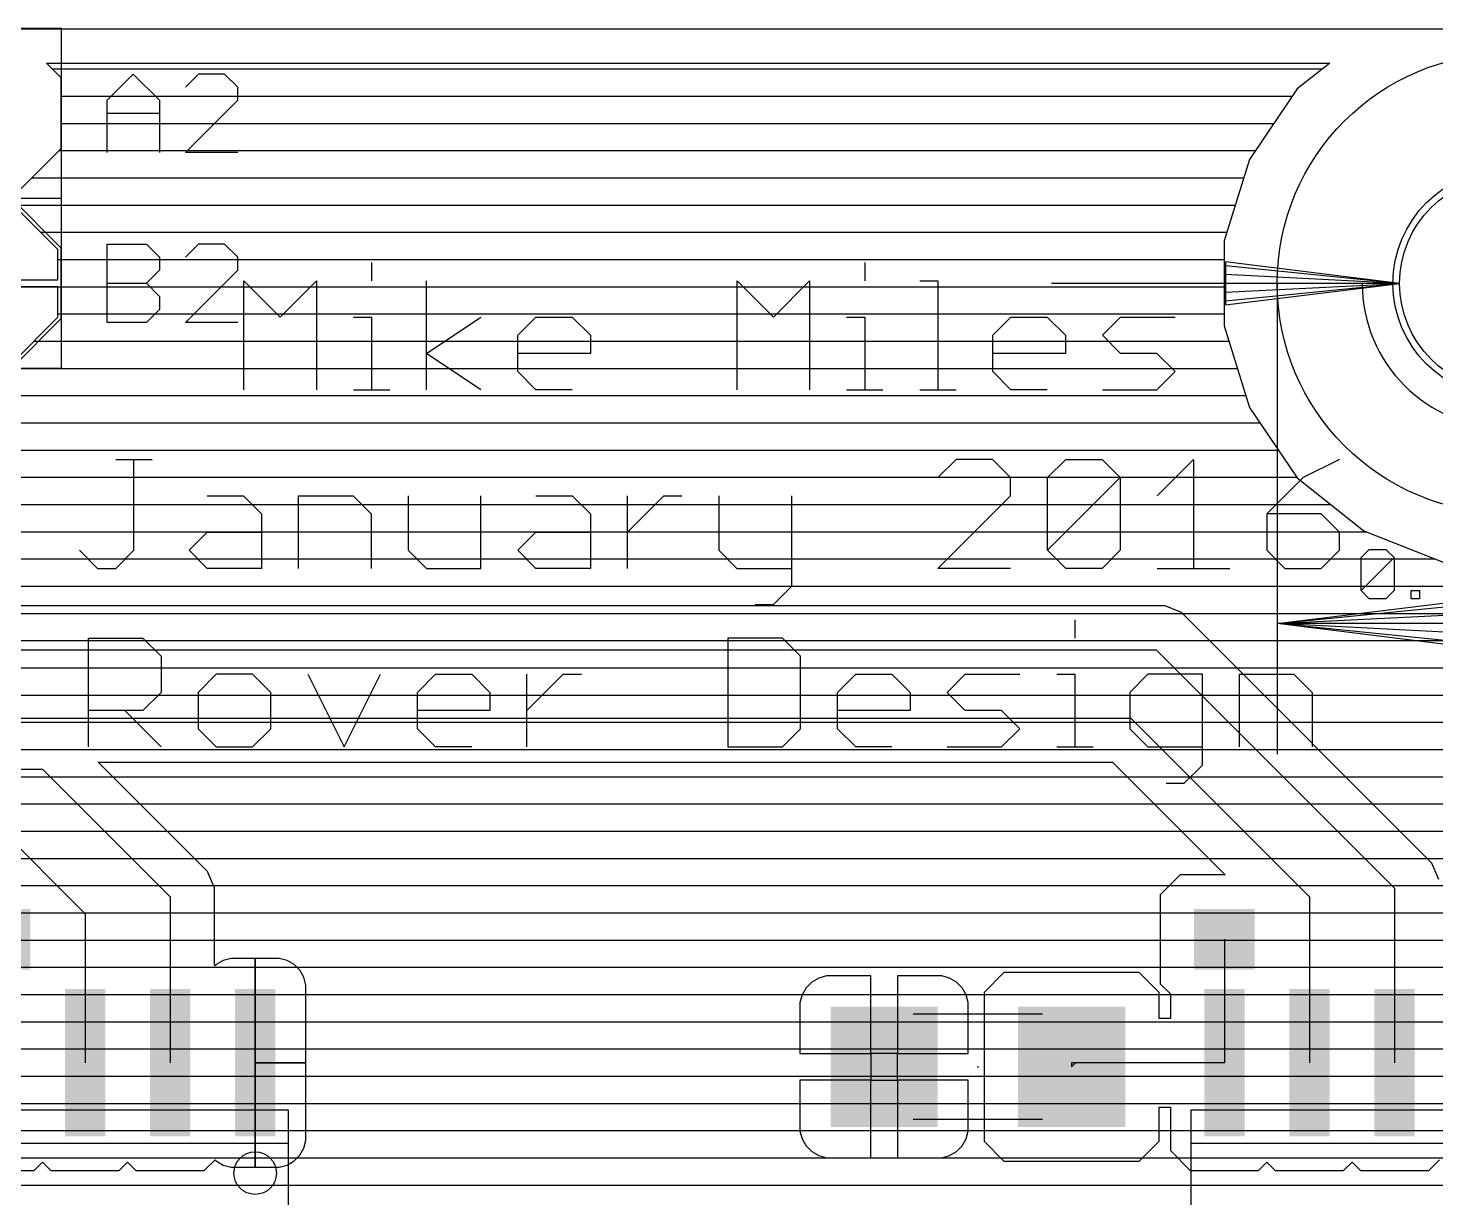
# Model space of a CAD drawing. Extents: x -0.28 to 5.55, y -0.74 to 2.72.
# Drawn here: x 2.381 to 3.208, y 1.512 to 2.2 of the extents above; entities that cross this region are included whole.
import ezdxf

# ---------------------------------------------------------------- set-up
doc = ezdxf.new("R2010")
doc.units = 0
for name, color, linetype in [('1', 22, 'CONTINUOUS'), ('16', 175, 'CONTINUOUS'), ('18', 82, 'CONTINUOUS'), ('20', 2, 'CONTINUOUS'), ('21', 253, 'CONTINUOUS'), ('23', 7, 'CONTINUOUS'), ('47', 253, 'CONTINUOUS'), ('51', 253, 'CONTINUOUS')]:
    doc.layers.add(name, color=color, linetype=linetype)

# ---------------------------------------------------------------- blocks, each defined once
blk = doc.blocks.new('RECT')
blk.add_solid([(-0.5, -0.5), (0.5, -0.5), (-0.5, 0.5), (0.5, 0.5)])
blk = doc.blocks.new('SQUAREV')
blk.add_solid([(-0.5, -0.5), (0.5, -0.5), (-0.5, 0.5), (0.5, 0.5)])

msp = doc.modelspace()

# ---------------------------------------------------------------- linework, layer by layer
at = {"layer": '1'}
for p, q in [((2.4, 2.170711), (2.391202, 2.179508)), ((2.391202, 2.179508), (3.145956, 2.179508)), ((3.145956, 2.179508), (3.126847, 2.164269)), ((2.39471, 2.176), (3.141558, 2.176)), ((2.4, 2.129289), (2.4, 2.170711)), ((3.126847, 2.164269), (3.098637, 2.122892)), ((3.126847, 2.164269), (3.126847, 2.164269)), ((3.126847, 2.164269), (3.126847, 2.164269)), ((2.4, 2.16), (3.123937, 2.16)), ((2.4, 2.144), (3.113028, 2.144)), ((2.370711, 2.1), (2.4, 2.129289)), ((2.398711, 2.128), (3.102119, 2.128)), ((3.098637, 2.122892), (3.083876, 2.075039)), ((3.098637, 2.122892), (3.098637, 2.122892)), ((2.382711, 2.112), (3.095277, 2.112)), ((2.398, 2.069882), (2.369882, 2.098)), ((2.371882, 2.096), (3.090342, 2.096)), ((2.387882, 2.08), (3.085407, 2.08)), ((2.398, 2.052), (2.398, 2.069882)), ((3.083876, 2.075039), (3.083876, 2.024961)), ((2.398, 2.064), (3.083876, 2.064)), ((2.352001, 2.052), (2.398, 2.052)), ((2.398, 2.048), (2.352001, 2.048)), ((2.352001, 2.048), (3.083876, 2.048)), ((2.398, 2.030118), (2.398, 2.048)), ((2.369882, 2.002), (2.398, 2.030118)), ((2.398, 2.032), (3.083876, 2.032)), ((3.083876, 2.024961), (3.098637, 1.977108)), ((2.383882, 2.016), (3.08664, 2.016)), ((2.270711, 2), (3.091576, 2)), ((2.126, 1.984), (3.096511, 1.984)), ((3.098637, 1.977108), (3.098637, 1.977107)), ((3.098637, 1.977107), (3.126847, 1.935731)), ((2.126, 1.968), (3.104846, 1.968)), ((2.126, 1.952), (3.115755, 1.952)), ((2.126, 1.936), (3.126664, 1.936)), ((3.126847, 1.935731), (3.126847, 1.935731)), ((3.126847, 1.935731), (3.126847, 1.935731)), ((3.126847, 1.935731), (3.166, 1.904508)), ((2.126, 1.92), (3.146573, 1.92)), ((2.126, 1.904), (3.167294, 1.904)), ((3.166, 1.904508), (3.166, 1.904508)), ((3.166, 1.904508), (3.212616, 1.886212)), ((2.137269, 1.888), (3.208061, 1.888)), ((2.153269, 1.872), (3.828, 1.872)), ((3.049172, 1.8605), (2.164769, 1.8605)), ((3.058728, 1.856542), (3.049172, 1.8605)), ((3.066042, 1.849228), (3.058728, 1.856542)), ((3.059269, 1.856), (3.828, 1.856)), ((3.206042, 1.709228), (3.066042, 1.849228)), ((3.075269, 1.84), (3.828, 1.84)), ((3.044, 1.8345), (2.154, 1.8345)), ((3.184, 1.6945), (3.044, 1.8345)), ((3.091269, 1.824), (3.828, 1.824)), ((3.107269, 1.808), (3.828, 1.808)), ((2.049, 1.7945), (3.029, 1.7945)), ((3.029, 1.7945), (3.134, 1.6895)), ((3.123269, 1.792), (3.828, 1.792)), ((3.139269, 1.776), (3.828, 1.776)), ((2.009, 1.7645), (2.389, 1.7645)), ((2.464, 1.6895), (2.389, 1.7645)), ((2.478728, 1.711542), (2.421769, 1.7685)), ((2.421769, 1.7685), (3.01823, 1.7685)), ((3.01823, 1.7685), (3.084388, 1.702342)), ((2.430269, 1.76), (3.02673, 1.76)), ((3.155269, 1.76), (3.828, 1.76)), ((2.354, 1.7395), (2.414, 1.6795)), ((2.446269, 1.744), (3.04273, 1.744)), ((3.171269, 1.744), (3.828, 1.744)), ((2.462269, 1.728), (3.05873, 1.728)), ((3.187269, 1.728), (3.828, 1.728)), ((2.478269, 1.712), (3.07473, 1.712)), ((2.486042, 1.704228), (2.478728, 1.711542)), ((3.203269, 1.712), (3.828, 1.712)), ((3.21, 1.699672), (3.206042, 1.709228)), ((2.49, 1.694672), (2.486042, 1.704228)), ((3.057873, 1.702342), (3.046157, 1.690627)), ((3.084388, 1.702342), (3.057873, 1.702342)), ((2.464, 1.6895), (2.464, 1.591862)), ((2.48945, 1.696), (3.051531, 1.696)), ((2.49, 1.649265), (2.49, 1.694672)), ((3.046157, 1.690627), (3.046157, 1.638373)), ((3.134, 1.6895), (3.134, 1.591862)), ((3.184, 1.6945), (3.184, 1.591862)), ((2.414, 1.6795), (2.414, 1.591862)), ((2.49, 1.68), (3.046157, 1.68)), ((2.49, 1.664), (3.046157, 1.664)), ((3.084, 1.6645), (3.084, 1.591862)), ((2.490414, 1.64885), (2.49, 1.649265)), ((2.491137, 1.649573), (2.490414, 1.64885)), ((2.495241, 1.651943), (2.491137, 1.649573)), ((2.499819, 1.653169), (2.495241, 1.651943)), ((2.513999, 1.653169), (2.499819, 1.653169)), ((2.513999, 1.591863), (2.513999, 1.653169)), ((2.513999, 1.648), (2.514, 1.648)), ((2.528181, 1.653169), (2.514, 1.653169)), ((2.514, 1.653169), (2.514, 1.591863)), ((2.532759, 1.651943), (2.528181, 1.653169)), ((2.536863, 1.649573), (2.532759, 1.651943)), ((2.540215, 1.646221), (2.536863, 1.649573)), ((2.538436, 1.648), (3.046157, 1.648)), ((2.542584, 1.642117), (2.540215, 1.646221)), ((2.543811, 1.637539), (2.542584, 1.642117)), ((2.841334, 1.639337), (2.837982, 1.635985)), ((2.845438, 1.641706), (2.841334, 1.639337)), ((2.850016, 1.642933), (2.845438, 1.641706)), ((2.876134, 1.642933), (2.850016, 1.642933)), ((2.876134, 1.597249), (2.876134, 1.642933)), ((2.917748, 1.642933), (2.89163, 1.642933)), ((2.89163, 1.642933), (2.89163, 1.597249)), ((2.922326, 1.641706), (2.917748, 1.642933)), ((2.92643, 1.639337), (2.922326, 1.641706)), ((2.929781, 1.635985), (2.92643, 1.639337)), ((2.954338, 1.644933), (2.942622, 1.633217)), ((3.033898, 1.644933), (2.954338, 1.644933)), ((3.045614, 1.633217), (3.033898, 1.644933)), ((2.513999, 1.632), (2.514, 1.632)), ((2.543811, 1.591863), (2.543811, 1.637539)), ((2.543811, 1.632), (2.835681, 1.632)), ((2.835612, 1.631881), (2.834386, 1.627303)), ((2.837982, 1.635985), (2.835612, 1.631881)), ((2.876134, 1.632), (2.89163, 1.632)), ((2.932151, 1.631881), (2.929781, 1.635985)), ((2.932082, 1.632), (2.942622, 1.632)), ((2.933378, 1.627303), (2.932151, 1.631881)), ((2.942622, 1.633217), (2.942622, 1.545783)), ((3.045614, 1.617862), (3.045614, 1.633217)), ((3.045614, 1.632), (3.052189, 1.632)), ((3.046157, 1.638373), (3.052189, 1.632342)), ((3.052189, 1.632342), (3.052189, 1.617862)), ((2.834386, 1.627303), (2.834386, 1.597248)), ((2.933378, 1.597248), (2.933378, 1.627303)), ((2.513999, 1.616), (2.514, 1.616)), ((2.543811, 1.616), (2.834386, 1.616)), ((2.876134, 1.616), (2.89163, 1.616)), ((2.933378, 1.616), (2.942622, 1.616)), ((3.052189, 1.617862), (3.045614, 1.617862)), ((2.513999, 1.6), (2.514, 1.6)), ((2.543811, 1.6), (2.834386, 1.6)), ((2.876134, 1.6), (2.89163, 1.6)), ((2.933378, 1.6), (2.942622, 1.6)), ((2.514, 1.591863), (2.513999, 1.591863)), ((2.513999, 1.530555), (2.513999, 1.591861)), ((2.513999, 1.591861), (2.514, 1.591861)), ((2.514, 1.591861), (2.514, 1.530555)), ((2.514001, 1.591861), (2.514001, 1.591863)), ((2.514001, 1.591863), (2.543811, 1.591863)), ((2.543811, 1.591861), (2.514001, 1.591861)), ((2.543811, 1.546185), (2.543811, 1.591861)), ((2.834386, 1.597248), (2.876133, 1.597248)), ((2.876133, 1.597248), (2.876133, 1.581752)), ((2.89163, 1.597249), (2.876134, 1.597249)), ((2.891631, 1.581752), (2.891631, 1.597248)), ((2.891631, 1.597248), (2.933378, 1.597248)), ((2.996618, 1.592), (2.994118, 1.5895)), ((3.084, 1.591862), (2.994118, 1.591862)), ((2.994118, 1.591862), (2.994118, 1.5895)), ((2.513999, 1.584), (2.514, 1.584)), ((2.543811, 1.584), (2.876133, 1.584)), ((2.876133, 1.581752), (2.834386, 1.581752)), ((2.834386, 1.581752), (2.834386, 1.551697)), ((2.876134, 1.536067), (2.876134, 1.581751)), ((2.876134, 1.581751), (2.89163, 1.581751)), ((2.89163, 1.581751), (2.89163, 1.536067)), ((2.891631, 1.584), (2.942622, 1.584)), ((2.933378, 1.581752), (2.891631, 1.581752)), ((2.933378, 1.551697), (2.933378, 1.581752)), ((2.513999, 1.568), (2.514, 1.568)), ((2.543811, 1.568), (2.834386, 1.568)), ((2.876134, 1.568), (2.89163, 1.568)), ((2.933378, 1.568), (2.942622, 1.568)), ((3.045614, 1.545783), (3.045614, 1.565862)), ((3.045614, 1.565862), (3.052189, 1.565862)), ((3.052189, 1.565862), (3.052189, 1.540271)), ((2.513999, 1.552), (2.514, 1.552)), ((2.543811, 1.552), (2.834386, 1.552)), ((2.834386, 1.551697), (2.835612, 1.547119)), ((2.876134, 1.552), (2.89163, 1.552)), ((2.932151, 1.547119), (2.933378, 1.551697)), ((2.933378, 1.552), (2.942622, 1.552)), ((3.045614, 1.552), (3.052189, 1.552)), ((2.540215, 1.537503), (2.542584, 1.541607)), ((2.542584, 1.541607), (2.543811, 1.546185)), ((2.835612, 1.547119), (2.837982, 1.543015)), ((2.837982, 1.543015), (2.841334, 1.539663)), ((2.92643, 1.539663), (2.929781, 1.543015)), ((2.929781, 1.543015), (2.932151, 1.547119)), ((2.942622, 1.545783), (2.954338, 1.534067)), ((3.033898, 1.534067), (3.045614, 1.545783)), ((3.052189, 1.540271), (3.063905, 1.528555)), ((2.384095, 1.528555), (2.389, 1.53346)), ((2.389, 1.53346), (2.393905, 1.528555)), ((2.434095, 1.528555), (2.439, 1.53346)), ((2.439, 1.53346), (2.443905, 1.528555)), ((2.484095, 1.528555), (2.490414, 1.534874)), ((2.490414, 1.534874), (2.491137, 1.534151)), ((2.491137, 1.534151), (2.495241, 1.531782)), ((2.495241, 1.531782), (2.499819, 1.530555)), ((2.513999, 1.536), (2.514, 1.536)), ((2.528181, 1.530555), (2.532759, 1.531782)), ((2.532759, 1.531782), (2.536863, 1.534151)), ((2.536863, 1.534151), (2.540215, 1.537503)), ((2.538712, 1.536), (2.952405, 1.536)), ((2.841334, 1.539663), (2.845438, 1.537294)), ((2.845438, 1.537294), (2.850016, 1.536067)), ((2.850016, 1.536067), (2.876134, 1.536067)), ((2.89163, 1.536067), (2.917748, 1.536067)), ((2.917748, 1.536067), (2.922326, 1.537294)), ((2.922326, 1.537294), (2.92643, 1.539663)), ((2.954338, 1.534067), (3.033898, 1.534067)), ((3.035831, 1.536), (3.05646, 1.536)), ((3.104095, 1.528555), (3.109, 1.53346)), ((3.109, 1.53346), (3.113905, 1.528555)), ((3.154095, 1.528555), (3.159, 1.53346)), ((3.159, 1.53346), (3.163905, 1.528555)), ((3.204095, 1.528555), (3.210414, 1.534874)), ((2.343905, 1.528555), (2.384095, 1.528555)), ((2.393905, 1.528555), (2.434095, 1.528555)), ((2.443905, 1.528555), (2.484095, 1.528555)), ((2.499819, 1.530555), (2.513999, 1.530555)), ((2.514, 1.530555), (2.528181, 1.530555)), ((3.063905, 1.528555), (3.104095, 1.528555)), ((3.113905, 1.528555), (3.154095, 1.528555)), ((3.163905, 1.528555), (3.204095, 1.528555)), ((0.62, 1.52), (4.879213, 1.52))]:
    msp.add_line(p, q, dxfattribs=at)
at = {"layer": '16'}
for p, q in [((2.4, 2.170711), (2.391202, 2.179508)), ((2.391202, 2.179508), (3.145956, 2.179508)), ((3.145956, 2.179508), (3.126847, 2.164269)), ((2.39471, 2.176), (3.141558, 2.176)), ((2.4, 2.129289), (2.4, 2.170711)), ((3.126847, 2.164269), (3.098637, 2.122892)), ((3.126847, 2.164269), (3.126847, 2.164269)), ((2.4, 2.16), (3.123937, 2.16)), ((2.4, 2.144), (3.113028, 2.144)), ((2.370711, 2.1), (2.4, 2.129289)), ((2.398711, 2.128), (3.10212, 2.128)), ((3.098637, 2.122892), (3.083876, 2.075039)), ((2.382711, 2.112), (3.095277, 2.112)), ((2.4, 2.070711), (2.370711, 2.1)), ((2.37471, 2.096), (3.090342, 2.096)), ((2.39071, 2.08), (3.085407, 2.08)), ((2.4, 2.029289), (2.4, 2.070711)), ((3.083876, 2.075039), (3.083876, 2.024961)), ((2.4, 2.064), (3.083876, 2.064)), ((2.4, 2.048), (3.083876, 2.048)), ((2.370711, 2), (2.4, 2.029289)), ((2.4, 2.032), (3.083876, 2.032)), ((3.083876, 2.024961), (3.098637, 1.977108)), ((2.386711, 2.016), (3.08664, 2.016)), ((2.370711, 2), (3.091576, 2)), ((2.217769, 1.984), (3.096511, 1.984)), ((3.098637, 1.977108), (3.126847, 1.935731)), ((2.233769, 1.968), (3.104847, 1.968)), ((2.241, 1.952), (3.115755, 1.952)), ((2.241, 1.936), (3.126664, 1.936)), ((3.126847, 1.935731), (3.126847, 1.935731)), ((3.126847, 1.935731), (3.126847, 1.935731)), ((3.126847, 1.935731), (3.166, 1.904508)), ((2.241, 1.92), (3.146573, 1.92)), ((2.235769, 1.904), (3.167294, 1.904)), ((3.166, 1.904508), (3.166, 1.904508)), ((3.166, 1.904508), (3.212616, 1.886212)), ((2.219769, 1.888), (3.208061, 1.888)), ((0.62, 1.872), (3.724, 1.872)), ((0.62, 1.856), (3.724, 1.856)), ((0.62, 1.84), (3.723736, 1.84)), ((0.62, 1.824), (3.72923, 1.824)), ((0.62, 1.808), (3.7487, 1.808)), ((0.62, 1.792), (4.879213, 1.792)), ((0.62, 1.776), (4.879213, 1.776)), ((0.62, 1.76), (4.879213, 1.76)), ((0.62, 1.744), (4.879213, 1.744)), ((0.62, 1.728), (4.879213, 1.728)), ((0.62, 1.712), (4.879213, 1.712)), ((0.62, 1.696), (4.879213, 1.696)), ((0.62, 1.68), (4.879213, 1.68)), ((0.62, 1.664), (4.879213, 1.664)), ((0.62, 1.648), (4.879213, 1.648)), ((0.62, 1.632), (4.879213, 1.632)), ((0.62, 1.616), (4.879213, 1.616)), ((0.62, 1.6), (4.879213, 1.6)), ((0.62, 1.584), (4.879213, 1.584)), ((0.62, 1.568), (4.879213, 1.568)), ((0.62, 1.552), (4.879213, 1.552)), ((0.62, 1.536), (4.879213, 1.536)), ((0.62, 1.52), (4.879213, 1.52))]:
    msp.add_line(p, q, dxfattribs=at)
at = {"layer": '20'}
msp.add_line((4.899213, 2.199508), (0.6, 2.199508), dxfattribs=at)
msp.add_circle((3.25, 2.05), 0.062992, dxfattribs=at)
at = {"layer": '21'}
for p, q in [((2.427, 2.157693), (2.442346, 2.173039)), ((2.442346, 2.173039), (2.457693, 2.157693)), ((2.480712, 2.173039), (2.473039, 2.165366)), ((2.496059, 2.173039), (2.480712, 2.173039)), ((2.503732, 2.165366), (2.496059, 2.173039)), ((2.503732, 2.157693), (2.503732, 2.165366)), ((2.427, 2.127), (2.427, 2.157693)), ((2.457693, 2.157693), (2.457693, 2.127)), ((2.473039, 2.127), (2.503732, 2.157693)), ((2.427, 2.15002), (2.457693, 2.15002)), ((2.503732, 2.127), (2.473039, 2.127)), ((2.427, 2.027), (2.427, 2.073039)), ((2.427, 2.073039), (2.45002, 2.073039)), ((2.45002, 2.073039), (2.457693, 2.065366)), ((2.480712, 2.073039), (2.473039, 2.065366)), ((2.496059, 2.073039), (2.480712, 2.073039)), ((2.503732, 2.065366), (2.496059, 2.073039)), ((2.457693, 2.065366), (2.457693, 2.057693)), ((2.503732, 2.057693), (2.503732, 2.065366)), ((2.582454, 2.06223), (2.582454, 2.051555)), ((2.872501, 2.06223), (2.872501, 2.051555)), ((2.457693, 2.057693), (2.45002, 2.05002)), ((2.473039, 2.027), (2.503732, 2.057693)), ((2.427, 2.05002), (2.45002, 2.05002)), ((2.45002, 2.05002), (2.457693, 2.042346)), ((2.507323, 1.9875), (2.507323, 2.051555)), ((2.507323, 2.051555), (2.528675, 2.030203)), ((2.528675, 2.030203), (2.550026, 2.051555)), ((2.550026, 2.051555), (2.550026, 1.9875)), ((2.614748, 1.9875), (2.614748, 2.051555)), ((2.797371, 1.9875), (2.797371, 2.051555)), ((2.797371, 2.051555), (2.818722, 2.030203)), ((2.818722, 2.030203), (2.840074, 2.051555)), ((2.840074, 2.051555), (2.840074, 1.9875)), ((2.904796, 2.051555), (2.915471, 2.051555)), ((2.915471, 2.051555), (2.915471, 1.9875)), ((2.457693, 2.042346), (2.457693, 2.034673)), ((2.457693, 2.034673), (2.45002, 2.027)), ((2.571778, 2.030203), (2.582454, 2.030203)), ((2.582454, 2.030203), (2.582454, 1.9875)), ((2.614748, 2.008852), (2.646776, 2.030203)), ((2.668461, 2.019527), (2.679136, 2.030203)), ((2.679136, 2.030203), (2.700488, 2.030203)), ((2.700488, 2.030203), (2.711164, 2.019527)), ((2.861826, 2.030203), (2.872501, 2.030203)), ((2.872501, 2.030203), (2.872501, 1.9875)), ((2.947766, 2.019527), (2.958441, 2.030203)), ((2.958441, 2.030203), (2.979793, 2.030203)), ((2.979793, 2.030203), (2.990469, 2.019527)), ((3.012221, 2.019527), (3.022896, 2.030203)), ((3.022896, 2.030203), (3.054924, 2.030203)), ((2.45002, 2.027), (2.427, 2.027)), ((2.503732, 2.027), (2.473039, 2.027)), ((2.668461, 1.998176), (2.668461, 2.019527)), ((2.711164, 2.019527), (2.711164, 2.008852)), ((2.947766, 1.998176), (2.947766, 2.019527)), ((2.990469, 2.019527), (2.990469, 2.008852)), ((3.022896, 2.008852), (3.012221, 2.019527)), ((2.646776, 1.9875), (2.614748, 2.008852)), ((2.711164, 2.008852), (2.668461, 2.008852)), ((2.990469, 2.008852), (2.947766, 2.008852)), ((3.044248, 2.008852), (3.022896, 2.008852)), ((3.054924, 1.998176), (3.044248, 2.008852)), ((2.679136, 1.9875), (2.668461, 1.998176)), ((2.958441, 1.9875), (2.947766, 1.998176)), ((3.044248, 1.9875), (3.054924, 1.998176)), ((2.571778, 1.9875), (2.59313, 1.9875)), ((2.700488, 1.9875), (2.679136, 1.9875)), ((2.861826, 1.9875), (2.883177, 1.9875)), ((2.904796, 1.9875), (2.926147, 1.9875)), ((2.979793, 1.9875), (2.958441, 1.9875)), ((3.012221, 1.9875), (3.044248, 1.9875)), ((2.431992, 1.946555), (2.453344, 1.946555)), ((2.442668, 1.893176), (2.442668, 1.946555)), ((2.926214, 1.946555), (2.915538, 1.935879)), ((2.947565, 1.946555), (2.926214, 1.946555)), ((2.958241, 1.935879), (2.947565, 1.946555)), ((2.979993, 1.935879), (2.990669, 1.946555)), ((2.990669, 1.946555), (3.01202, 1.946555)), ((3.01202, 1.946555), (3.022696, 1.935879)), ((3.044448, 1.925203), (3.065799, 1.946555)), ((3.065799, 1.946555), (3.065799, 1.8825)), ((3.151606, 1.946555), (3.130254, 1.935879)), ((2.958241, 1.925203), (2.958241, 1.935879)), ((2.979993, 1.893176), (2.979993, 1.935879)), ((2.979993, 1.893176), (3.022696, 1.935879)), ((3.022696, 1.935879), (3.022696, 1.893176)), ((3.130254, 1.935879), (3.108903, 1.914527)), ((2.485771, 1.925203), (2.507123, 1.925203)), ((2.507123, 1.925203), (2.517799, 1.914527)), ((2.539551, 1.8825), (2.539551, 1.925203)), ((2.539551, 1.925203), (2.571578, 1.925203)), ((2.571578, 1.925203), (2.582254, 1.914527)), ((2.604006, 1.925203), (2.604006, 1.893176)), ((2.646709, 1.8825), (2.646709, 1.925203)), ((2.679136, 1.925203), (2.700488, 1.925203)), ((2.700488, 1.925203), (2.711164, 1.914527)), ((2.732916, 1.8825), (2.732916, 1.925203)), ((2.732916, 1.903852), (2.754267, 1.925203)), ((2.754267, 1.925203), (2.764943, 1.925203)), ((2.786628, 1.925203), (2.786628, 1.893176)), ((2.829331, 1.925203), (2.829331, 1.871824)), ((2.915538, 1.8825), (2.958241, 1.925203)), ((2.517799, 1.914527), (2.517799, 1.8825)), ((2.582254, 1.914527), (2.582254, 1.8825)), ((2.711164, 1.914527), (2.711164, 1.8825)), ((3.108903, 1.914527), (3.108903, 1.893176)), ((3.14093, 1.914527), (3.108903, 1.914527)), ((3.151606, 1.903852), (3.14093, 1.914527)), ((2.475096, 1.893176), (2.485771, 1.903852)), ((2.485771, 1.903852), (2.517799, 1.903852)), ((2.668461, 1.893176), (2.679136, 1.903852)), ((2.679136, 1.903852), (2.711164, 1.903852)), ((3.151606, 1.893176), (3.151606, 1.903852)), ((2.410641, 1.893176), (2.421316, 1.8825)), ((2.431992, 1.8825), (2.442668, 1.893176)), ((2.485771, 1.8825), (2.475096, 1.893176)), ((2.604006, 1.893176), (2.614681, 1.8825)), ((2.679136, 1.8825), (2.668461, 1.893176)), ((2.786628, 1.893176), (2.797304, 1.8825)), ((2.990669, 1.8825), (2.979993, 1.893176)), ((3.022696, 1.893176), (3.01202, 1.8825)), ((3.108903, 1.893176), (3.119579, 1.8825)), ((3.14093, 1.8825), (3.151606, 1.893176)), ((2.421316, 1.8825), (2.431992, 1.8825)), ((2.517799, 1.8825), (2.485771, 1.8825)), ((2.614681, 1.8825), (2.646709, 1.8825)), ((2.711164, 1.8825), (2.679136, 1.8825)), ((2.797304, 1.8825), (2.829331, 1.8825)), ((2.958241, 1.8825), (2.915538, 1.8825)), ((3.01202, 1.8825), (2.990669, 1.8825)), ((3.044448, 1.8825), (3.087151, 1.8825)), ((3.119579, 1.8825), (3.14093, 1.8825)), ((2.829331, 1.871824), (2.818655, 1.861148)), ((2.818655, 1.861148), (2.80798, 1.861148)), ((2.996039, 1.85223), (2.996039, 1.841555)), ((2.416011, 1.7775), (2.416011, 1.841555)), ((2.416011, 1.841555), (2.448039, 1.841555)), ((2.448039, 1.841555), (2.458715, 1.830879)), ((2.791999, 1.841555), (2.791999, 1.7775)), ((2.824026, 1.841555), (2.791999, 1.841555)), ((2.834702, 1.830879), (2.824026, 1.841555)), ((2.458715, 1.830879), (2.458715, 1.809527)), ((2.834702, 1.788176), (2.834702, 1.830879)), ((2.491142, 1.820203), (2.480466, 1.809527)), ((2.512494, 1.820203), (2.491142, 1.820203)), ((2.52317, 1.809527), (2.512494, 1.820203)), ((2.544921, 1.820203), (2.566273, 1.7775)), ((2.566273, 1.7775), (2.587625, 1.820203)), ((2.609376, 1.809527), (2.620052, 1.820203)), ((2.620052, 1.820203), (2.641404, 1.820203)), ((2.641404, 1.820203), (2.652079, 1.809527)), ((2.673831, 1.7775), (2.673831, 1.820203)), ((2.673831, 1.798852), (2.695183, 1.820203)), ((2.695183, 1.820203), (2.705859, 1.820203)), ((2.856454, 1.809527), (2.867129, 1.820203)), ((2.867129, 1.820203), (2.888481, 1.820203)), ((2.888481, 1.820203), (2.899157, 1.809527)), ((2.920909, 1.809527), (2.931584, 1.820203)), ((2.931584, 1.820203), (2.963612, 1.820203)), ((2.985364, 1.820203), (2.996039, 1.820203)), ((2.996039, 1.820203), (2.996039, 1.7775)), ((3.039009, 1.820203), (3.028334, 1.809527)), ((3.071037, 1.820203), (3.039009, 1.820203)), ((3.071037, 1.766824), (3.071037, 1.820203)), ((3.092789, 1.7775), (3.092789, 1.820203)), ((3.092789, 1.820203), (3.124816, 1.820203)), ((3.124816, 1.820203), (3.135492, 1.809527)), ((2.458715, 1.809527), (2.448039, 1.798852)), ((2.480466, 1.809527), (2.480466, 1.788176)), ((2.52317, 1.788176), (2.52317, 1.809527)), ((2.609376, 1.788176), (2.609376, 1.809527)), ((2.652079, 1.809527), (2.652079, 1.798852)), ((2.856454, 1.788176), (2.856454, 1.809527)), ((2.899157, 1.809527), (2.899157, 1.798852)), ((2.931584, 1.798852), (2.920909, 1.809527)), ((3.028334, 1.809527), (3.028334, 1.788176)), ((3.135492, 1.809527), (3.135492, 1.7775)), ((2.448039, 1.798852), (2.416011, 1.798852)), ((2.437363, 1.798852), (2.458715, 1.7775)), ((2.652079, 1.798852), (2.609376, 1.798852)), ((2.899157, 1.798852), (2.856454, 1.798852)), ((2.952936, 1.798852), (2.931584, 1.798852)), ((2.963612, 1.788176), (2.952936, 1.798852)), ((2.480466, 1.788176), (2.491142, 1.7775)), ((2.512494, 1.7775), (2.52317, 1.788176)), ((2.620052, 1.7775), (2.609376, 1.788176)), ((2.824026, 1.7775), (2.834702, 1.788176)), ((2.867129, 1.7775), (2.856454, 1.788176)), ((2.952936, 1.7775), (2.963612, 1.788176)), ((3.028334, 1.788176), (3.039009, 1.7775)), ((2.491142, 1.7775), (2.512494, 1.7775)), ((2.641404, 1.7775), (2.620052, 1.7775)), ((2.791999, 1.7775), (2.824026, 1.7775)), ((2.888481, 1.7775), (2.867129, 1.7775)), ((2.920909, 1.7775), (2.952936, 1.7775)), ((2.985364, 1.7775), (3.006715, 1.7775)), ((3.039009, 1.7775), (3.071037, 1.7775)), ((3.060361, 1.756148), (3.071037, 1.766824)), ((3.049685, 1.756148), (3.060361, 1.756148))]:
    msp.add_line(p, q, dxfattribs=at)
for centre, radius in [((3.25, 2.05), 0.135), ((3.25, 2.05), 0.066929), ((2.514, 1.527), 0.0125)]:
    msp.add_circle(centre, radius, dxfattribs=at)
at = {"layer": '23'}
msp.add_point((2.939, 1.5895), dxfattribs=at)
at = {"layer": '47'}
for p, q in [((3.187008, 2.05), (3.084646, 2.062569)), ((3.084646, 2.062569), (3.084646, 2.037431)), ((3.187008, 2.05), (3.084646, 2.060236)), ((3.187008, 2.05), (3.084646, 2.055118)), ((3.187008, 2.05), (2.982283, 2.05)), ((3.084646, 2.037431), (3.187008, 2.05)), ((3.084646, 2.044882), (3.187008, 2.05)), ((3.084646, 2.039764), (3.187008, 2.05)), ((3.115, 2.05), (3.115, 1.773228)), ((3.187008, 2.05), (3.187008, 2.05)), ((3.16435, 1.888805), (3.169187, 1.893643)), ((3.16435, 1.869455), (3.16435, 1.888805)), ((3.16435, 1.869455), (3.1837, 1.888805)), ((3.169187, 1.893643), (3.178862, 1.893643)), ((3.178862, 1.893643), (3.1837, 1.888805)), ((3.1837, 1.888805), (3.1837, 1.869455)), ((3.115, 1.85), (3.217362, 1.862569)), ((3.169187, 1.864618), (3.16435, 1.869455)), ((3.178862, 1.864618), (3.169187, 1.864618)), ((3.1837, 1.869455), (3.178862, 1.864618)), ((3.193815, 1.864618), (3.193815, 1.869455)), ((3.193815, 1.869455), (3.198652, 1.869455)), ((3.198652, 1.864618), (3.193815, 1.864618)), ((3.198652, 1.869455), (3.198652, 1.864618)), ((3.115, 1.85), (3.217362, 1.860236)), ((3.115, 1.85), (3.217362, 1.855118)), ((3.385, 1.85), (3.115, 1.85)), ((3.217362, 1.837431), (3.115, 1.85)), ((3.217362, 1.844882), (3.115, 1.85)), ((3.217362, 1.839764), (3.115, 1.85))]:
    msp.add_line(p, q, dxfattribs=at)
at = {"layer": '51'}
for p, q in [((2.315, 2.2), (2.4, 2.2)), ((2.4, 2.2), (2.4, 2.1)), ((2.315, 2.1), (2.4, 2.1)), ((2.4, 2.1), (2.4, 2)), ((2.4, 2), (2.315, 2)), ((2.976992, 1.620484), (2.901008, 1.620484)), ((2.344512, 1.564303), (2.533488, 1.564303)), ((2.533488, 1.564303), (2.533488, 1.544618)), ((2.976992, 1.558516), (2.901008, 1.558516)), ((3.064512, 1.544618), (3.064512, 1.564303)), ((3.064512, 1.564303), (3.253488, 1.564303)), ((2.344512, 1.544618), (2.533488, 1.544618)), ((2.533488, 1.544618), (2.533488, 1.414697)), ((3.064512, 1.414697), (3.064512, 1.544618)), ((3.064512, 1.544618), (3.253488, 1.544618))]:
    msp.add_line(p, q, dxfattribs=at)
msp.add_arc((3.25, 2.05), 0.085, 180, 270, dxfattribs=at)

# ---------------------------------------------------------------- block references
at = {"layer": '1', "rotation": 180}
for p, xscale, yscale in [((2.414, 1.591862), 0.023622, 0.086614), ((2.464, 1.591862), 0.023622, 0.086614), ((2.514, 1.591862), 0.023622, 0.086614), ((3.084, 1.591862), 0.023622, 0.086614), ((3.134, 1.591862), 0.023622, 0.086614), ((3.184, 1.591862), 0.023622, 0.086614), ((2.883882, 1.5895), 0.062992, 0.070866), ((2.994118, 1.5895), 0.062992, 0.070866)]:
    msp.add_blockref('RECT', p, dxfattribs=dict(at, xscale=xscale, yscale=yscale))
at = {"layer": '18', "xscale": 0.035685, "yscale": 0.035685}
for p in [(2.364, 1.6645), (2.364, 1.6645), (3.084, 1.6645), (3.084, 1.6645)]:
    msp.add_blockref('SQUAREV', p, dxfattribs=at)
at = {"layer": '51', "rotation": 180}
for p, xscale, yscale in [((2.886766, 1.589465), 0.029531, 0.066929), ((2.991234, 1.589535), 0.029531, 0.066929), ((2.414, 1.589896), 0.019299, 0.043311), ((2.464, 1.589896), 0.019299, 0.043311), ((2.514, 1.589896), 0.019299, 0.043311), ((3.084, 1.589896), 0.019299, 0.043311), ((3.134, 1.589896), 0.019299, 0.043311), ((3.184, 1.589896), 0.019299, 0.043311)]:
    msp.add_blockref('RECT', p, dxfattribs=dict(at, xscale=xscale, yscale=yscale))

doc.saveas('drawing.dxf')
